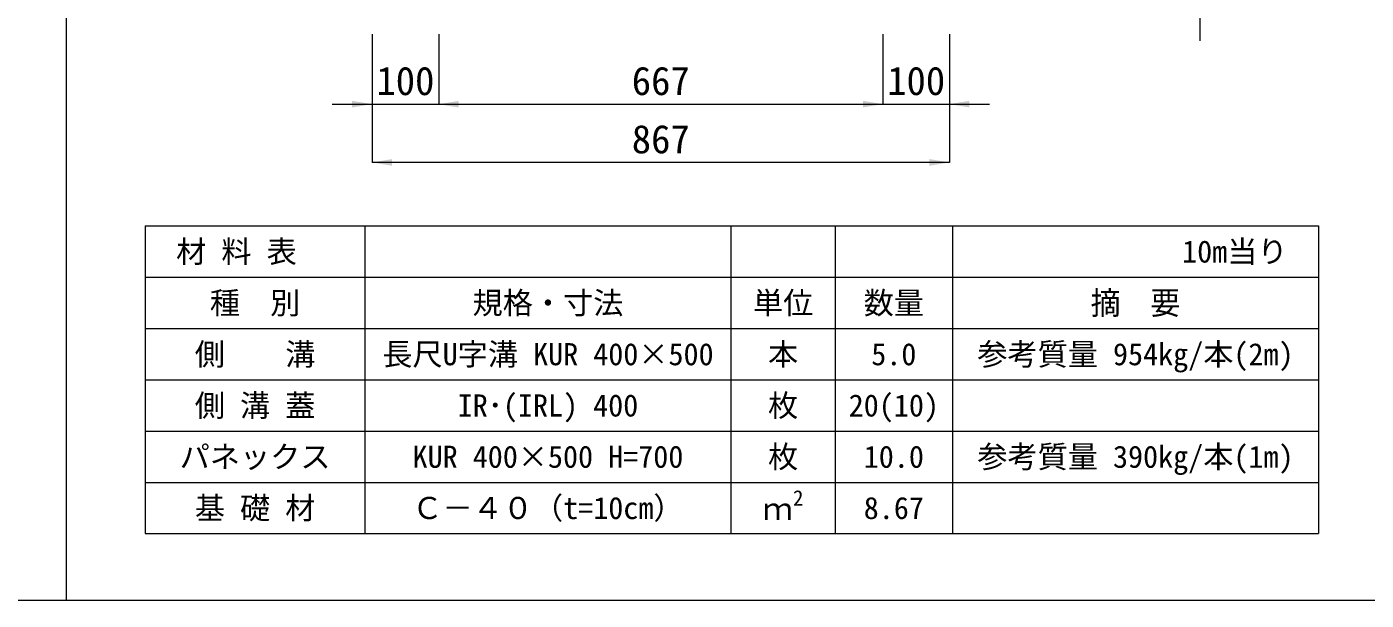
# Model space of a CAD drawing. Units: millimetres at full size, sheet at 1:40. Extents: x 206103 to 244503, y 883348 to 903496.
# Drawn here: x 236444 to 238456, y 883348 to 884210 of the extents above; entities that cross this region are included whole.
import ezdxf
from ezdxf.enums import TextEntityAlignment as Align

# ---------------------------------------------------------------- set-up
doc = ezdxf.new("R2010")
doc.units = ezdxf.units.MM
doc.header["$LTSCALE"] = 40
for name, color, linetype, lineweight in [('Defpoints_3', 8, 'Continuous', 0), ('図枠', 5, 'Continuous', 13), ('寸法・材料表', 7, 'Continuous', 13), ('寸法線', 7, 'Continuous', 13)]:
    doc.layers.add(name, color=color, linetype=linetype, lineweight=lineweight)
doc.styles.add('ＭＳ ゴシック', font='')
doc.styles.add('ＭＳ Ｐゴシック', font='')
doc.styles.get('ＭＳ ゴシック').set_extended_font_data('MS Gothic')
doc.styles.get('ＭＳ Ｐゴシック').set_extended_font_data('MS PGothic')

# ---------------------------------------------------------------- blocks, each defined once
blk = doc.blocks.new('filled_arrow')
at = {"color": 0, "linetype": 'Continuous', "lineweight": -2}
blk.add_solid([(7.5, 1.25), (0, 0), (7.5, -1.25)], dxfattribs=at)

msp = doc.modelspace()

# ---------------------------------------------------------------- linework, layer by layer
at = {"layer": 'Defpoints_3'}
for p, q in [((236621.89, 883910.77), (238384.53, 883910.77)), ((236621.89, 883910.77), (236621.89, 883833.33)), ((236951.89, 883910.77), (236951.89, 883833.33)), ((237501.89, 883910.77), (237501.89, 883833.33)), ((237658.53, 883910.77), (237658.53, 883833.33)), ((237834.53, 883910.77), (237834.53, 883833.33)), ((238384.53, 883910.77), (238384.53, 883833.33))]:
    msp.add_line(p, q, dxfattribs=at)
at = {"layer": '図枠'}
for p, q in [((236503.21, 903148.33), (236503.21, 883348.33)), ((227303.21, 883348.33), (244503.21, 883348.33))]:
    msp.add_line(p, q, dxfattribs=at)
at = {"layer": '寸法・材料表'}
for p, q in [((236621.89, 883833.33), (238384.53, 883833.33)), ((236621.89, 883833.33), (236621.89, 883448.33)), ((236951.89, 883833.33), (236951.89, 883448.33)), ((237501.89, 883833.33), (237501.89, 883448.33)), ((237658.53, 883833.33), (237658.53, 883448.33)), ((237834.53, 883833.33), (237834.53, 883448.33)), ((238384.53, 883833.33), (238384.53, 883448.33)), ((236621.89, 883756.33), (238384.53, 883756.33)), ((236621.89, 883679.33), (238384.53, 883679.33)), ((236621.89, 883602.33), (238384.53, 883602.33)), ((236621.89, 883525.33), (238384.53, 883525.33)), ((236621.89, 883448.33), (238384.53, 883448.33))]:
    msp.add_line(p, q, dxfattribs=at)
at = {"layer": '寸法線'}
for p, q in [((238206.93, 884188.33), (238206.93, 884408.33)), ((236962.71, 884198.33), (236962.71, 884093.39)), ((236962.71, 884198.33), (236962.71, 884005.89)), ((237062.71, 884198.33), (237062.71, 884093.39)), ((237062.71, 884198.33), (237062.71, 884093.39)), ((237730.09, 884198.33), (237730.09, 884093.39)), ((237730.09, 884198.33), (237730.09, 884093.39)), ((237830.09, 884198.33), (237830.09, 884093.39)), ((237830.09, 884198.33), (237830.09, 884005.89)), ((236902.71, 884093.39), (237122.71, 884093.39)), ((237062.71, 884093.39), (237730.09, 884093.39)), ((237670.09, 884093.39), (237890.09, 884093.39)), ((237830.09, 884005.89), (236962.71, 884005.89))]:
    msp.add_line(p, q, dxfattribs=at)

# ---------------------------------------------------------------- block references
at = {"layer": '寸法線', "xscale": 4, "yscale": 4, "rotation": 180}
for p in [(236962.71, 884093.39), (237730.09, 884093.39), (237730.09, 884093.39), (237830.09, 884005.89)]:
    msp.add_blockref('filled_arrow', p, dxfattribs=at)
at = {"layer": '寸法線', "xscale": 4, "yscale": 4}
for p in [(237062.71, 884093.39), (237062.71, 884093.39), (237830.09, 884093.39), (236962.71, 884005.89)]:
    msp.add_blockref('filled_arrow', p, dxfattribs=at)

# ---------------------------------------------------------------- texts
at = {"layer": '寸法・材料表', "style": 'ＭＳ ゴシック'}
msp.add_text('\u3000材 料 表', height=33.23, dxfattribs=at).set_placement((236622.94, 883872.05), align=Align.MIDDLE_LEFT)
msp.add_text('10m当り\u3000', height=33.23, dxfattribs=at).set_placement((238383.47, 883872.05), align=Align.MIDDLE_RIGHT)
for s, p in [('種\u3000別', (236786.89, 883794.83)), ('規格・寸法', (237226.89, 883794.83)), ('単位', (237580.21, 883794.83)), ('数量', (237746.53, 883794.83)), ('側\u3000\u3000溝', (236786.89, 883717.83)), ('長尺U字溝 KUR 400×500', (237226.89, 883717.83)), ('本', (237580.21, 883717.83)), ('参考質量 954kg/本(2m)', (238109.53, 883717.83)), ('5.0', (237746.53, 883717.83)), ('側 溝 蓋', (236786.89, 883640.83)), ('IR･(IRL) 400', (237226.89, 883640.83)), ('枚', (237580.21, 883640.83)), ('20(10)', (237746.53, 883640.83)), ('パネックス', (236786.89, 883563.83)), ('KUR 400×500 H=700', (237226.89, 883563.83)), ('枚', (237580.21, 883563.83)), ('10.0', (237746.53, 883563.83)), ('参考質量 390kg/本(1m)', (238109.53, 883563.83)), ('基 礎 材', (236786.89, 883486.83)), ('Ｃ－４０（t=10cm）', (237226.89, 883486.83)), ('8.67', (237746.53, 883486.83))]:
    msp.add_text(s, height=33.23, dxfattribs=at).set_placement(p, align=Align.MIDDLE_CENTER)
at = {"layer": '寸法・材料表', "style": 'ＭＳ Ｐゴシック', "width": 0.95}
msp.add_text('摘\u3000要', height=34.64, dxfattribs=at).set_placement((238109.53, 883794.83), align=Align.MIDDLE_CENTER)
at = {"layer": '寸法・材料表', "style": 'ＭＳ ゴシック'}
for s, height, p in [('2', 23.26, (237594.94, 883483.22)), ('ｍ', 33.23, (237549.61, 883458.72))]:
    msp.add_text(s, height=height, dxfattribs=at).set_placement(p, align=Align.BOTTOM_LEFT)
at = {"layer": '寸法線', "style": 'ＭＳ ゴシック'}
for s, p in [('100', (237012.71, 884128.39)), ('667', (237396.4, 884128.39)), ('100', (237780.09, 884128.39)), ('867', (237396.4, 884040.89))]:
    msp.add_text(s, height=42.72, dxfattribs=at).set_placement(p, align=Align.MIDDLE_CENTER)

doc.saveas('drawing.dxf')
